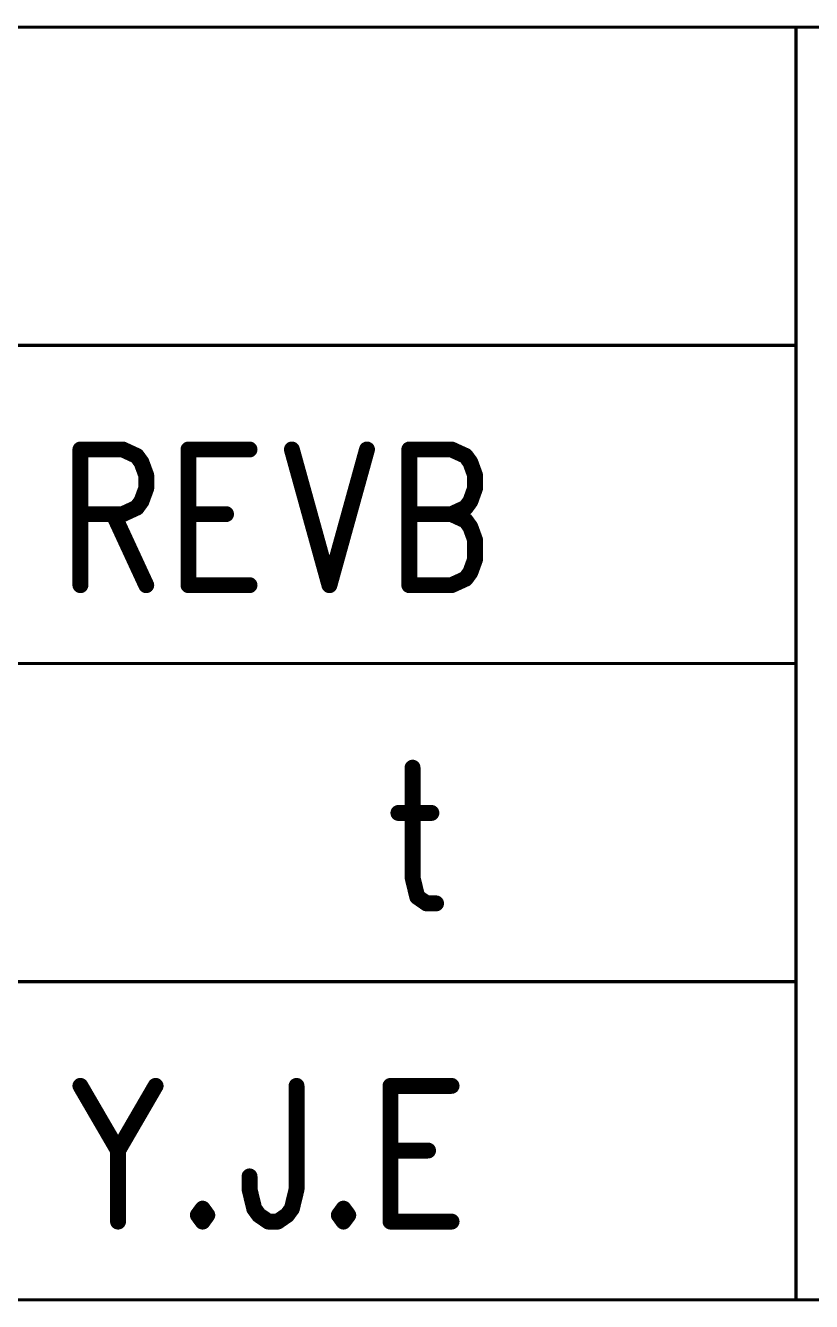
# Model space of a CAD drawing. Extents: x 100 to 128.6, y 94 to 134.1.
# Drawn here: x 113.327 to 115.799, y 93.995 to 98.005 of the extents above; entities that cross this region are included whole.
import ezdxf

# ---------------------------------------------------------------- set-up
doc = ezdxf.new("R2010")
doc.units = 0
doc.layers.get('0').update_dxf_attribs({"linetype": 'CONTINUOUS'})
doc.layers.add('MASK-TOP_PHO', color=10, linetype='CONTINUOUS')
doc.layers.add('SILK-TOP_PHO', color=9, linetype='CONTINUOUS')

# ---------------------------------------------------------------- blocks, each defined once
blk = doc.blocks.new('ROUND_117')
at = {"const_width": 0.02502}
blk.add_lwpolyline([(-0.01251, 0, 1), (0.01251, 0, 1)], format="xyb", close=True, dxfattribs=at)
blk = doc.blocks.new('ROUND_233')
at = {"const_width": 0.004952}
blk.add_lwpolyline([(-0.002476, 0, 1), (0.002476, 0, 1)], format="xyb", close=True, dxfattribs=at)

msp = doc.modelspace()

# ---------------------------------------------------------------- linework, layer by layer
at = {"layer": 'MASK-TOP_PHO'}
for points, const_width in [([(121.249948, 98.000058), (100.24999, 98.000058)], 0.009906), ([(115.750086, 98.000058), (115.750086, 94.000066)], 0.009906), ([(115.750086, 97.00006), (100.000054, 97.00006)], 0.009906), ([(113.4999, 96.672654), (113.4999, 96.246188)], 0.050038), ([(113.4999, 96.672654), (113.632996, 96.672654)], 0.050038), ([(113.632996, 96.672654), (113.677192, 96.652334)], 0.050038), ([(113.839752, 96.672654), (113.839752, 96.246188)], 0.050038), ([(113.839752, 96.672654), (114.031776, 96.672654)], 0.050038), ([(114.164872, 96.672654), (114.282982, 96.246188)], 0.050038), ([(114.401092, 96.672654), (114.282982, 96.246188)], 0.050038), ([(114.534188, 96.672654), (114.534188, 96.246188)], 0.050038), ([(114.534188, 96.672654), (114.66703, 96.672654)], 0.050038), ([(114.66703, 96.672654), (114.71148, 96.652334)], 0.050038), ([(113.677192, 96.652334), (113.691924, 96.632014)], 0.050038), ([(113.691924, 96.632014), (113.70691, 96.591374)], 0.050038), ([(114.71148, 96.652334), (114.726212, 96.632014)], 0.050038), ([(114.726212, 96.632014), (114.740944, 96.591374)], 0.050038), ([(113.70691, 96.591374), (113.70691, 96.550734)], 0.050038), ([(114.740944, 96.591374), (114.740944, 96.550734)], 0.050038), ([(113.70691, 96.550734), (113.691924, 96.510094)], 0.050038), ([(114.740944, 96.550734), (114.726212, 96.510094)], 0.050038), ([(113.691924, 96.510094), (113.677192, 96.489774)], 0.050038), ([(114.726212, 96.510094), (114.71148, 96.489774)], 0.050038), ([(113.632996, 96.469454), (113.4999, 96.469454)], 0.050038), ([(113.603532, 96.469454), (113.70691, 96.246188)], 0.050038), ([(113.677192, 96.489774), (113.632996, 96.469454)], 0.050038), ([(113.839752, 96.469454), (113.957862, 96.469454)], 0.050038), ([(114.534188, 96.469454), (114.66703, 96.469454)], 0.050038), ([(114.71148, 96.489774), (114.66703, 96.469454)], 0.050038), ([(114.66703, 96.469454), (114.71148, 96.449134)], 0.050038), ([(114.71148, 96.449134), (114.726212, 96.428814)], 0.050038), ([(114.726212, 96.428814), (114.740944, 96.388174)], 0.050038), ([(114.740944, 96.388174), (114.740944, 96.327468)], 0.050038), ([(114.740944, 96.327468), (114.726212, 96.286828)], 0.050038), ([(114.71148, 96.266508), (114.66703, 96.246188)], 0.050038), ([(114.726212, 96.286828), (114.71148, 96.266508)], 0.050038), ([(113.839752, 96.246188), (114.031776, 96.246188)], 0.050038), ([(114.66703, 96.246188), (114.534188, 96.246188)], 0.050038), ([(115.750086, 96.000062), (100.000054, 96.000062)], 0.009906), ([(114.544348, 95.672656), (114.544348, 95.32747)], 0.050038), ([(114.499898, 95.530416), (114.60353, 95.530416)], 0.050038), ([(114.544348, 95.32747), (114.55908, 95.26651)], 0.050038), ([(114.55908, 95.26651), (114.588544, 95.24619)], 0.050038), ([(114.588544, 95.24619), (114.618262, 95.24619)], 0.050038), ([(115.750086, 95.000064), (100.000054, 95.000064)], 0.009906), ([(113.4999, 94.672658), (113.618264, 94.469458)], 0.050038), ([(113.736374, 94.672658), (113.618264, 94.469458)], 0.050038), ([(114.179604, 94.672658), (114.179604, 94.347538)], 0.050038), ([(114.475006, 94.672658), (114.475006, 94.246192)], 0.050038), ([(114.475006, 94.672658), (114.66703, 94.672658)], 0.050038), ([(113.618264, 94.469458), (113.618264, 94.246192)], 0.050038), ([(114.475006, 94.469458), (114.593116, 94.469458)], 0.050038), ([(114.031776, 94.347538), (114.031776, 94.388178)], 0.050038), ([(114.046508, 94.286832), (114.031776, 94.347538)], 0.050038), ([(114.179604, 94.347538), (114.164872, 94.286832)], 0.050038), ([(113.884202, 94.286832), (113.869216, 94.266512)], 0.050038), ([(113.869216, 94.266512), (113.884202, 94.246192)], 0.050038), ([(113.898934, 94.266512), (113.884202, 94.286832)], 0.050038), ([(113.884202, 94.246192), (113.898934, 94.266512)], 0.050038), ([(114.06124, 94.266512), (114.046508, 94.286832)], 0.050038), ([(114.090958, 94.246192), (114.06124, 94.266512)], 0.050038), ([(114.149886, 94.266512), (114.120422, 94.246192)], 0.050038), ([(114.164872, 94.286832), (114.149886, 94.266512)], 0.050038), ([(114.327178, 94.286832), (114.312446, 94.266512)], 0.050038), ([(114.312446, 94.266512), (114.327178, 94.246192)], 0.050038), ([(114.342164, 94.266512), (114.327178, 94.286832)], 0.050038), ([(114.327178, 94.246192), (114.342164, 94.266512)], 0.050038), ([(114.120422, 94.246192), (114.090958, 94.246192)], 0.050038), ([(114.475006, 94.246192), (114.66703, 94.246192)], 0.050038), ([(100.24999, 94.000066), (121.249948, 94.000066)], 0.009906)]:
    msp.add_lwpolyline(points, dxfattribs=dict(at, const_width=const_width))
at = {"layer": 'SILK-TOP_PHO'}
for points, const_width in [([(121.249948, 98.000058), (100.24999, 98.000058)], 0.009906), ([(115.750086, 98.000058), (115.750086, 94.000066)], 0.009906), ([(115.750086, 97.00006), (100.000054, 97.00006)], 0.009906), ([(113.4999, 96.672654), (113.4999, 96.246188)], 0.050038), ([(113.4999, 96.672654), (113.632996, 96.672654)], 0.050038), ([(113.632996, 96.672654), (113.677192, 96.652334)], 0.050038), ([(113.839752, 96.672654), (113.839752, 96.246188)], 0.050038), ([(113.839752, 96.672654), (114.031776, 96.672654)], 0.050038), ([(114.164872, 96.672654), (114.282982, 96.246188)], 0.050038), ([(114.401092, 96.672654), (114.282982, 96.246188)], 0.050038), ([(114.534188, 96.672654), (114.534188, 96.246188)], 0.050038), ([(114.534188, 96.672654), (114.66703, 96.672654)], 0.050038), ([(114.66703, 96.672654), (114.71148, 96.652334)], 0.050038), ([(113.677192, 96.652334), (113.691924, 96.632014)], 0.050038), ([(113.691924, 96.632014), (113.70691, 96.591374)], 0.050038), ([(114.71148, 96.652334), (114.726212, 96.632014)], 0.050038), ([(114.726212, 96.632014), (114.740944, 96.591374)], 0.050038), ([(113.70691, 96.591374), (113.70691, 96.550734)], 0.050038), ([(114.740944, 96.591374), (114.740944, 96.550734)], 0.050038), ([(113.70691, 96.550734), (113.691924, 96.510094)], 0.050038), ([(114.740944, 96.550734), (114.726212, 96.510094)], 0.050038), ([(113.691924, 96.510094), (113.677192, 96.489774)], 0.050038), ([(114.726212, 96.510094), (114.71148, 96.489774)], 0.050038), ([(113.632996, 96.469454), (113.4999, 96.469454)], 0.050038), ([(113.603532, 96.469454), (113.70691, 96.246188)], 0.050038), ([(113.677192, 96.489774), (113.632996, 96.469454)], 0.050038), ([(113.839752, 96.469454), (113.957862, 96.469454)], 0.050038), ([(114.534188, 96.469454), (114.66703, 96.469454)], 0.050038), ([(114.71148, 96.489774), (114.66703, 96.469454)], 0.050038), ([(114.66703, 96.469454), (114.71148, 96.449134)], 0.050038), ([(114.71148, 96.449134), (114.726212, 96.428814)], 0.050038), ([(114.726212, 96.428814), (114.740944, 96.388174)], 0.050038), ([(114.740944, 96.388174), (114.740944, 96.327468)], 0.050038), ([(114.740944, 96.327468), (114.726212, 96.286828)], 0.050038), ([(114.71148, 96.266508), (114.66703, 96.246188)], 0.050038), ([(114.726212, 96.286828), (114.71148, 96.266508)], 0.050038), ([(113.839752, 96.246188), (114.031776, 96.246188)], 0.050038), ([(114.66703, 96.246188), (114.534188, 96.246188)], 0.050038), ([(115.750086, 96.000062), (100.000054, 96.000062)], 0.009906), ([(114.544348, 95.672656), (114.544348, 95.32747)], 0.050038), ([(114.499898, 95.530416), (114.60353, 95.530416)], 0.050038), ([(114.544348, 95.32747), (114.55908, 95.26651)], 0.050038), ([(114.55908, 95.26651), (114.588544, 95.24619)], 0.050038), ([(114.588544, 95.24619), (114.618262, 95.24619)], 0.050038), ([(115.750086, 95.000064), (100.000054, 95.000064)], 0.009906), ([(113.4999, 94.672658), (113.618264, 94.469458)], 0.050038), ([(113.736374, 94.672658), (113.618264, 94.469458)], 0.050038), ([(114.179604, 94.672658), (114.179604, 94.347538)], 0.050038), ([(114.475006, 94.672658), (114.475006, 94.246192)], 0.050038), ([(114.475006, 94.672658), (114.66703, 94.672658)], 0.050038), ([(113.618264, 94.469458), (113.618264, 94.246192)], 0.050038), ([(114.475006, 94.469458), (114.593116, 94.469458)], 0.050038), ([(114.031776, 94.347538), (114.031776, 94.388178)], 0.050038), ([(114.046508, 94.286832), (114.031776, 94.347538)], 0.050038), ([(114.179604, 94.347538), (114.164872, 94.286832)], 0.050038), ([(113.884202, 94.286832), (113.869216, 94.266512)], 0.050038), ([(113.869216, 94.266512), (113.884202, 94.246192)], 0.050038), ([(113.898934, 94.266512), (113.884202, 94.286832)], 0.050038), ([(113.884202, 94.246192), (113.898934, 94.266512)], 0.050038), ([(114.06124, 94.266512), (114.046508, 94.286832)], 0.050038), ([(114.090958, 94.246192), (114.06124, 94.266512)], 0.050038), ([(114.149886, 94.266512), (114.120422, 94.246192)], 0.050038), ([(114.164872, 94.286832), (114.149886, 94.266512)], 0.050038), ([(114.327178, 94.286832), (114.312446, 94.266512)], 0.050038), ([(114.312446, 94.266512), (114.327178, 94.246192)], 0.050038), ([(114.342164, 94.266512), (114.327178, 94.286832)], 0.050038), ([(114.327178, 94.246192), (114.342164, 94.266512)], 0.050038), ([(114.120422, 94.246192), (114.090958, 94.246192)], 0.050038), ([(114.475006, 94.246192), (114.66703, 94.246192)], 0.050038), ([(100.24999, 94.000066), (121.249948, 94.000066)], 0.009906)]:
    msp.add_lwpolyline(points, dxfattribs=dict(at, const_width=const_width))

# ---------------------------------------------------------------- block references
at = {"layer": 'MASK-TOP_PHO'}
for name, p in [('ROUND_233', (115.750086, 98.000058)), ('ROUND_233', (115.750086, 97.00006)), ('ROUND_117', (113.4999, 96.672654)), ('ROUND_117', (113.4999, 96.672654)), ('ROUND_117', (113.632996, 96.672654)), ('ROUND_117', (113.839752, 96.672654)), ('ROUND_117', (113.839752, 96.672654)), ('ROUND_117', (114.031776, 96.672654)), ('ROUND_117', (114.164872, 96.672654)), ('ROUND_117', (114.401092, 96.672654)), ('ROUND_117', (114.534188, 96.672654)), ('ROUND_117', (114.534188, 96.672654)), ('ROUND_117', (114.66703, 96.672654)), ('ROUND_117', (113.677192, 96.652334)), ('ROUND_117', (113.691924, 96.632014)), ('ROUND_117', (114.71148, 96.652334)), ('ROUND_117', (114.726212, 96.632014)), ('ROUND_117', (113.70691, 96.591374)), ('ROUND_117', (114.740944, 96.591374)), ('ROUND_117', (113.70691, 96.550734)), ('ROUND_117', (114.740944, 96.550734)), ('ROUND_117', (113.691924, 96.510094)), ('ROUND_117', (114.726212, 96.510094)), ('ROUND_117', (113.4999, 96.469454)), ('ROUND_117', (113.603532, 96.469454)), ('ROUND_117', (113.632996, 96.469454)), ('ROUND_117', (113.677192, 96.489774)), ('ROUND_117', (113.839752, 96.469454)), ('ROUND_117', (113.957862, 96.469454)), ('ROUND_117', (114.534188, 96.469454)), ('ROUND_117', (114.66703, 96.469454)), ('ROUND_117', (114.66703, 96.469454)), ('ROUND_117', (114.71148, 96.489774)), ('ROUND_117', (114.71148, 96.449134)), ('ROUND_117', (114.726212, 96.428814)), ('ROUND_117', (114.740944, 96.388174)), ('ROUND_117', (114.740944, 96.327468)), ('ROUND_117', (114.71148, 96.266508)), ('ROUND_117', (114.726212, 96.286828)), ('ROUND_117', (113.4999, 96.246188)), ('ROUND_117', (113.70691, 96.246188)), ('ROUND_117', (113.839752, 96.246188)), ('ROUND_117', (113.839752, 96.246188)), ('ROUND_117', (114.031776, 96.246188)), ('ROUND_117', (114.282982, 96.246188)), ('ROUND_117', (114.282982, 96.246188)), ('ROUND_117', (114.534188, 96.246188)), ('ROUND_117', (114.534188, 96.246188)), ('ROUND_117', (114.66703, 96.246188)), ('ROUND_233', (115.750086, 96.000062)), ('ROUND_117', (114.544348, 95.672656)), ('ROUND_117', (114.499898, 95.530416)), ('ROUND_117', (114.60353, 95.530416)), ('ROUND_117', (114.544348, 95.32747)), ('ROUND_117', (114.55908, 95.26651)), ('ROUND_117', (114.588544, 95.24619)), ('ROUND_117', (114.618262, 95.24619)), ('ROUND_233', (115.750086, 95.000064)), ('ROUND_117', (113.4999, 94.672658)), ('ROUND_117', (113.736374, 94.672658)), ('ROUND_117', (114.179604, 94.672658)), ('ROUND_117', (114.475006, 94.672658)), ('ROUND_117', (114.475006, 94.672658)), ('ROUND_117', (114.66703, 94.672658)), ('ROUND_117', (113.618264, 94.469458)), ('ROUND_117', (113.618264, 94.469458)), ('ROUND_117', (114.475006, 94.469458)), ('ROUND_117', (114.593116, 94.469458)), ('ROUND_117', (114.031776, 94.388178)), ('ROUND_117', (114.031776, 94.347538)), ('ROUND_117', (114.179604, 94.347538)), ('ROUND_117', (113.869216, 94.266512)), ('ROUND_117', (113.884202, 94.286832)), ('ROUND_117', (113.884202, 94.286832)), ('ROUND_117', (113.898934, 94.266512)), ('ROUND_117', (114.046508, 94.286832)), ('ROUND_117', (114.06124, 94.266512)), ('ROUND_117', (114.149886, 94.266512)), ('ROUND_117', (114.164872, 94.286832)), ('ROUND_117', (114.312446, 94.266512)), ('ROUND_117', (114.327178, 94.286832)), ('ROUND_117', (114.327178, 94.286832)), ('ROUND_117', (114.342164, 94.266512)), ('ROUND_117', (113.618264, 94.246192)), ('ROUND_117', (113.884202, 94.246192)), ('ROUND_117', (114.090958, 94.246192)), ('ROUND_117', (114.120422, 94.246192)), ('ROUND_117', (114.327178, 94.246192)), ('ROUND_117', (114.475006, 94.246192)), ('ROUND_117', (114.475006, 94.246192)), ('ROUND_117', (114.66703, 94.246192)), ('ROUND_233', (115.750086, 94.000066))]:
    msp.add_blockref(name, p, dxfattribs=at)
at = {"layer": 'SILK-TOP_PHO'}
for name, p in [('ROUND_233', (115.750086, 98.000058)), ('ROUND_233', (115.750086, 97.00006)), ('ROUND_117', (113.4999, 96.672654)), ('ROUND_117', (113.4999, 96.672654)), ('ROUND_117', (113.632996, 96.672654)), ('ROUND_117', (113.839752, 96.672654)), ('ROUND_117', (113.839752, 96.672654)), ('ROUND_117', (114.031776, 96.672654)), ('ROUND_117', (114.164872, 96.672654)), ('ROUND_117', (114.401092, 96.672654)), ('ROUND_117', (114.534188, 96.672654)), ('ROUND_117', (114.534188, 96.672654)), ('ROUND_117', (114.66703, 96.672654)), ('ROUND_117', (113.677192, 96.652334)), ('ROUND_117', (113.691924, 96.632014)), ('ROUND_117', (114.71148, 96.652334)), ('ROUND_117', (114.726212, 96.632014)), ('ROUND_117', (113.70691, 96.591374)), ('ROUND_117', (114.740944, 96.591374)), ('ROUND_117', (113.70691, 96.550734)), ('ROUND_117', (114.740944, 96.550734)), ('ROUND_117', (113.691924, 96.510094)), ('ROUND_117', (114.726212, 96.510094)), ('ROUND_117', (113.4999, 96.469454)), ('ROUND_117', (113.603532, 96.469454)), ('ROUND_117', (113.632996, 96.469454)), ('ROUND_117', (113.677192, 96.489774)), ('ROUND_117', (113.839752, 96.469454)), ('ROUND_117', (113.957862, 96.469454)), ('ROUND_117', (114.534188, 96.469454)), ('ROUND_117', (114.66703, 96.469454)), ('ROUND_117', (114.66703, 96.469454)), ('ROUND_117', (114.71148, 96.489774)), ('ROUND_117', (114.71148, 96.449134)), ('ROUND_117', (114.726212, 96.428814)), ('ROUND_117', (114.740944, 96.388174)), ('ROUND_117', (114.740944, 96.327468)), ('ROUND_117', (114.71148, 96.266508)), ('ROUND_117', (114.726212, 96.286828)), ('ROUND_117', (113.4999, 96.246188)), ('ROUND_117', (113.70691, 96.246188)), ('ROUND_117', (113.839752, 96.246188)), ('ROUND_117', (113.839752, 96.246188)), ('ROUND_117', (114.031776, 96.246188)), ('ROUND_117', (114.282982, 96.246188)), ('ROUND_117', (114.282982, 96.246188)), ('ROUND_117', (114.534188, 96.246188)), ('ROUND_117', (114.534188, 96.246188)), ('ROUND_117', (114.66703, 96.246188)), ('ROUND_233', (115.750086, 96.000062)), ('ROUND_117', (114.544348, 95.672656)), ('ROUND_117', (114.499898, 95.530416)), ('ROUND_117', (114.60353, 95.530416)), ('ROUND_117', (114.544348, 95.32747)), ('ROUND_117', (114.55908, 95.26651)), ('ROUND_117', (114.588544, 95.24619)), ('ROUND_117', (114.618262, 95.24619)), ('ROUND_233', (115.750086, 95.000064)), ('ROUND_117', (113.4999, 94.672658)), ('ROUND_117', (113.736374, 94.672658)), ('ROUND_117', (114.179604, 94.672658)), ('ROUND_117', (114.475006, 94.672658)), ('ROUND_117', (114.475006, 94.672658)), ('ROUND_117', (114.66703, 94.672658)), ('ROUND_117', (113.618264, 94.469458)), ('ROUND_117', (113.618264, 94.469458)), ('ROUND_117', (114.475006, 94.469458)), ('ROUND_117', (114.593116, 94.469458)), ('ROUND_117', (114.031776, 94.388178)), ('ROUND_117', (114.031776, 94.347538)), ('ROUND_117', (114.179604, 94.347538)), ('ROUND_117', (113.869216, 94.266512)), ('ROUND_117', (113.884202, 94.286832)), ('ROUND_117', (113.884202, 94.286832)), ('ROUND_117', (113.898934, 94.266512)), ('ROUND_117', (114.046508, 94.286832)), ('ROUND_117', (114.06124, 94.266512)), ('ROUND_117', (114.149886, 94.266512)), ('ROUND_117', (114.164872, 94.286832)), ('ROUND_117', (114.312446, 94.266512)), ('ROUND_117', (114.327178, 94.286832)), ('ROUND_117', (114.327178, 94.286832)), ('ROUND_117', (114.342164, 94.266512)), ('ROUND_117', (113.618264, 94.246192)), ('ROUND_117', (113.884202, 94.246192)), ('ROUND_117', (114.090958, 94.246192)), ('ROUND_117', (114.120422, 94.246192)), ('ROUND_117', (114.327178, 94.246192)), ('ROUND_117', (114.475006, 94.246192)), ('ROUND_117', (114.475006, 94.246192)), ('ROUND_117', (114.66703, 94.246192)), ('ROUND_233', (115.750086, 94.000066))]:
    msp.add_blockref(name, p, dxfattribs=at)

doc.saveas('drawing.dxf')
